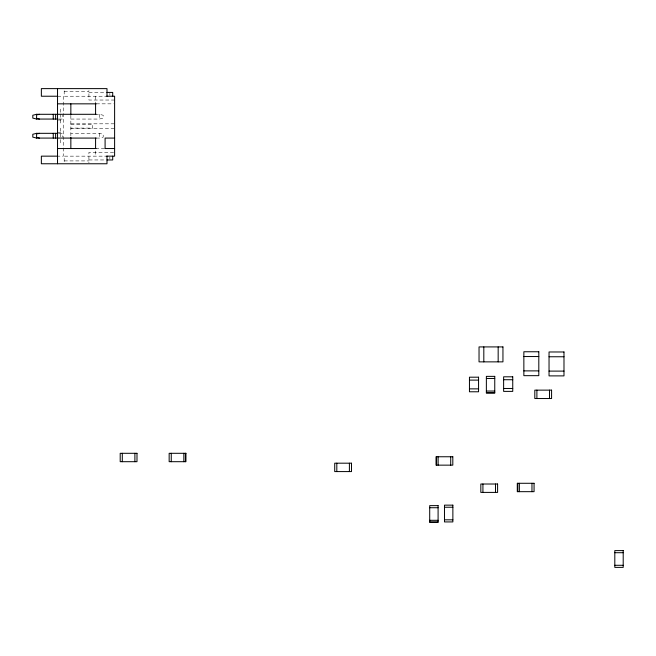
<?xml version="1.0" encoding="UTF-8"?>
<svg xmlns="http://www.w3.org/2000/svg" width="656" height="656" viewBox="0 0 656 656"><rect width="100%" height="100%" fill="white"/><g stroke="black" fill="none" stroke-linecap="round" stroke-linejoin="round"><path stroke-width="0.49" stroke-dasharray="3.28 2.46" d="M70.848 119.056L99.384 119.056L103.189 118.105L103.189 115.251L99.384 114.3L96.334 114.3M96.334 138.08L99.384 138.08L103.189 137.129L103.189 134.275L99.384 133.324L70.848 133.324M64.19 91.471L88.921 91.471M88.921 92.422L107.945 92.422M57.531 96.227L63.238 96.227L63.238 156.153L57.531 156.153M107.945 96.227L64.19 96.227L64.19 90.52M114.611 100.032L88.921 100.032L88.921 90.52M96.293 103.837L113.603 103.837M58.991 119.056L62.287 119.056L62.287 115.251M57.531 120.007L63.238 120.007M70.848 123.812L114.611 123.812M70.848 124.287L92.726 124.287L92.726 128.092L70.848 128.092M70.848 128.568L114.611 128.568M57.531 132.373L63.238 132.373M58.991 133.324L62.287 133.324L62.287 137.129M104.591 148.543L95.579 148.543L95.579 156.153M113.619 152.348L88.921 152.348L88.921 162.811M107.945 156.153L64.19 156.153L64.19 163.762M88.921 159.957L105.993 159.957M64.19 160.909L88.921 160.909M109.855 93.373L109.855 95.276M109.855 157.104L109.855 159.006M99.384 114.3L99.384 119.056M99.384 133.324L99.384 138.08M95.579 96.227L95.579 103.837M70.848 115.251L70.848 138.08M60.385 109.068L60.385 113.422M60.385 114.037L60.385 124.287M60.385 128.092L60.385 143.311"/><path stroke-width="0.98" d="M96.334 114.3L36.605 114.3L32.8 115.251L32.8 118.105L36.605 119.056L58.007 119.056M37.556 114.775L39.458 114.3M58.007 133.324L36.605 133.324L32.8 134.275L32.8 137.129L36.605 138.08L96.334 138.08M37.556 133.799L39.458 133.324M106.994 92.422L112.709 92.422L112.709 96.227M57.531 96.227L41.361 96.227L41.361 88.617L106.994 88.617L106.994 96.227M106.6 96.227L114.611 96.227L114.611 156.153L106.6 156.153M57.531 103.837L96.293 103.837M114.611 138.08L105.091 138.08L105.091 148.543L114.611 148.543M57.531 148.543L96.293 148.543M57.531 156.153L41.361 156.153L41.361 163.762L106.994 163.762L106.994 156.153M106.994 159.957L112.709 159.957L112.709 156.153M523.857 356.536L538.806 356.536M549.039 356.757L563.988 356.757M523.857 370.886L538.806 370.886M549.039 371.107L563.988 371.107M486.367 378.463L494.755 378.463M503.628 379.726L512.746 379.726M469.45 380.111L478.56 380.111M503.628 388.475L512.746 388.475M469.45 388.86L478.56 388.86M486.367 391.05L494.755 391.05M486.367 392.624L494.755 392.624M444.481 507.236L452.87 507.236M429.705 507.728L438.093 507.728M444.481 519.823L452.87 519.823M429.705 520.306L438.093 520.306M429.705 521.881L438.093 521.881M614.811 552.705L623.2 552.705M614.811 565.292L623.2 565.292M36.605 118.342L39.458 119.056M36.605 137.366L39.458 138.08M549.482 390.14L549.482 398.528M536.895 390.14L536.895 398.528M531.967 483.283L531.967 491.672M519.38 483.283L519.38 491.672M517.805 483.283L517.805 491.672M498.166 346.917L498.166 361.866M495.501 484.013L495.501 492.402M483.816 346.917L483.816 361.866M482.923 484.013L482.923 492.402M450.713 456.756L450.713 465.145M438.126 456.756L438.126 465.145M436.56 456.756L436.56 465.145M349.402 463.185L349.402 471.582M336.815 463.185L336.815 471.582M185.41 453.304L185.41 461.693M183.836 453.304L183.836 461.693M171.257 453.304L171.257 461.693M134.89 453.304L134.89 461.693M122.303 453.304L122.303 461.693M95.579 103.837L95.579 114.3M95.579 138.08L95.579 148.543M70.848 103.837L70.848 114.3M70.848 137.293L70.848 148.543M57.531 88.617L57.531 163.762M55.629 114.3L55.629 119.056M55.629 133.324L55.629 138.08M53.251 114.3L53.251 119.056M53.251 133.324L53.251 138.08M36.605 114.3L36.605 119.056M36.605 133.324L36.605 138.08M502.947 346.917L479.036 346.917L479.036 361.866L502.947 361.866L502.947 346.917M538.806 351.755L523.857 351.755L523.857 375.667L538.806 375.667L538.806 351.755M563.988 351.977L549.039 351.977L549.039 375.888L563.988 375.888L563.988 351.977M494.755 376.364L486.367 376.364L486.367 393.149L494.755 393.149L494.755 376.364M512.746 376.806L503.628 376.806L503.628 391.386L512.746 391.386L512.746 376.806M478.56 377.192L469.45 377.192L469.45 391.78L478.56 391.78L478.56 377.192M551.581 390.14L534.804 390.14L534.804 398.528L551.581 398.528L551.581 390.14M136.989 453.304L120.204 453.304L120.204 461.693L136.989 461.693L136.989 453.304M185.935 453.304L169.158 453.304L169.158 461.693L185.935 461.693L185.935 453.304M452.812 456.756L436.035 456.756L436.035 465.145L452.812 465.145L452.812 456.756M351.501 463.185L334.716 463.185L334.716 471.582L351.501 471.582L351.501 463.185M534.066 483.283L517.289 483.283L517.289 491.672L534.066 491.672L534.066 483.283M497.601 484.013L480.823 484.013L480.823 492.402L497.601 492.402L497.601 484.013M452.87 505.145L444.481 505.145L444.481 521.922L452.87 521.922L452.87 505.145M438.093 505.628L429.705 505.628L429.705 522.406L438.093 522.406L438.093 505.628M623.2 550.605L614.811 550.605L614.811 567.383L623.2 567.383L623.2 550.605"/></g></svg>
